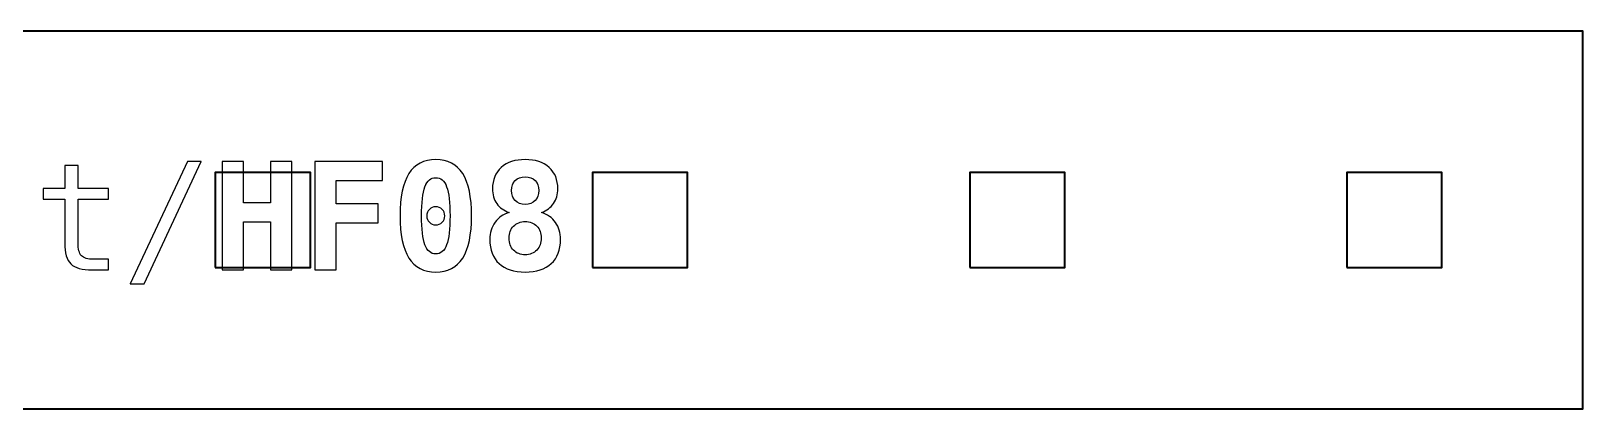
# Model space of a CAD drawing. Header units: centimetres. Extents: x -11.52 to -9.48, y -14.98 to -14.72.
# Drawn here: x -10.529 to -9.484, y -14.977 to -14.723 of the extents above; entities that cross this region are included whole.
import ezdxf

# ---------------------------------------------------------------- set-up
doc = ezdxf.new("R2010")
doc.units = ezdxf.units.CM
doc.header["$MEASUREMENT"] = 0
doc.layers.add('Layer 1', color=7, linetype='Continuous')

msp = doc.modelspace()

# ---------------------------------------------------------------- linework, layer by layer
at = {"layer": 'Layer 1', "color": 7, "lineweight": 35}
for points in [[(-10.40497, -14.882), (-10.34097, -14.882), (-10.34097, -14.818), (-10.40497, -14.818), (-10.40497, -14.882)], [(-10.15097, -14.882), (-10.08697, -14.882), (-10.08697, -14.818), (-10.15097, -14.818), (-10.15097, -14.882)], [(-9.89697, -14.882), (-9.83297, -14.882), (-9.83297, -14.818), (-9.89697, -14.818), (-9.89697, -14.882)], [(-9.64297, -14.882), (-9.57897, -14.882), (-9.57897, -14.818), (-9.64297, -14.818), (-9.64297, -14.882)]]:
    msp.add_lwpolyline(points, close=True, dxfattribs=at)
msp.add_open_spline([(-11.516, -14.72303), (-11.516, -14.72303), (-9.484, -14.72303), (-9.484, -14.72303), (-9.484, -14.72303), (-9.484, -14.72303), (-9.484, -14.97703), (-9.484, -14.97703), (-9.484, -14.97703), (-9.484, -14.97703), (-11.516, -14.97703), (-11.516, -14.97703), (-11.516, -14.97703), (-11.516, -14.97703), (-11.516, -14.72303), (-11.516, -14.72303)], degree=3, knots=[0, 0, 0, 0, 0.25, 0.25, 0.25, 0.25, 0.5, 0.5, 0.5, 0.5, 0.75, 0.75, 0.75, 0.75, 1, 1, 1, 1], dxfattribs=at)
at = {"layer": 'Layer 1', "color": 250}
for points, knots in [([(-10.49741, -14.8134), (-10.49741, -14.8134), (-10.49741, -14.82894), (-10.49741, -14.82894), (-10.49741, -14.82894), (-10.49741, -14.82894), (-10.47699, -14.82894), (-10.47699, -14.82894), (-10.47699, -14.82894), (-10.47699, -14.82894), (-10.47699, -14.83592), (-10.47699, -14.83592), (-10.47699, -14.83592), (-10.47699, -14.83592), (-10.49741, -14.83592), (-10.49741, -14.83592), (-10.49741, -14.83592), (-10.49741, -14.83592), (-10.49741, -14.8656), (-10.49741, -14.8656), (-10.49741, -14.8656), (-10.49741, -14.86964), (-10.49664, -14.87245), (-10.49511, -14.87404), (-10.49511, -14.87404), (-10.49357, -14.87564), (-10.49091, -14.87644), (-10.48711, -14.87644), (-10.48711, -14.87644), (-10.48711, -14.87644), (-10.47699, -14.87644), (-10.47699, -14.87644), (-10.47699, -14.87644), (-10.47699, -14.87644), (-10.47699, -14.88362), (-10.47699, -14.88362), (-10.47699, -14.88362), (-10.47699, -14.88362), (-10.48797, -14.88362), (-10.48797, -14.88362), (-10.48797, -14.88362), (-10.49472, -14.88362), (-10.49947, -14.88227), (-10.50224, -14.87957), (-10.50224, -14.87957), (-10.50501, -14.87687), (-10.50639, -14.8722), (-10.50639, -14.8656), (-10.50639, -14.8656), (-10.50639, -14.8656), (-10.50639, -14.83592), (-10.50639, -14.83592), (-10.50639, -14.83592), (-10.50639, -14.83592), (-10.52099, -14.83592), (-10.52099, -14.83592), (-10.52099, -14.83592), (-10.52099, -14.83592), (-10.52099, -14.82894), (-10.52099, -14.82894), (-10.52099, -14.82894), (-10.52099, -14.82894), (-10.50639, -14.82894), (-10.50639, -14.82894), (-10.50639, -14.82894), (-10.50639, -14.82894), (-10.50639, -14.8134), (-10.50639, -14.8134), (-10.50639, -14.8134), (-10.50639, -14.8134), (-10.49741, -14.8134), (-10.49741, -14.8134)], [0, 0, 0, 0, 0.0555556, 0.0555556, 0.0555556, 0.0555556, 0.1111111, 0.1111111, 0.1111111, 0.1111111, 0.1666667, 0.1666667, 0.1666667, 0.1666667, 0.2222222, 0.2222222, 0.2222222, 0.2222222, 0.2777778, 0.2777778, 0.2777778, 0.2777778, 0.3333333, 0.3333333, 0.3333333, 0.3333333, 0.3888889, 0.3888889, 0.3888889, 0.3888889, 0.4444444, 0.4444444, 0.4444444, 0.4444444, 0.5, 0.5, 0.5, 0.5, 0.5555556, 0.5555556, 0.5555556, 0.5555556, 0.6111111, 0.6111111, 0.6111111, 0.6111111, 0.6666667, 0.6666667, 0.6666667, 0.6666667, 0.7222222, 0.7222222, 0.7222222, 0.7222222, 0.7777778, 0.7777778, 0.7777778, 0.7777778, 0.8333333, 0.8333333, 0.8333333, 0.8333333, 0.8888889, 0.8888889, 0.8888889, 0.8888889, 0.9444444, 0.9444444, 0.9444444, 0.9444444, 1, 1, 1, 1]), ([(-10.49741, -14.8134), (-10.49741, -14.8134), (-10.49741, -14.82894), (-10.49741, -14.82894), (-10.49741, -14.82894), (-10.49741, -14.82894), (-10.47699, -14.82894), (-10.47699, -14.82894), (-10.47699, -14.82894), (-10.47699, -14.82894), (-10.47699, -14.83592), (-10.47699, -14.83592), (-10.47699, -14.83592), (-10.47699, -14.83592), (-10.49741, -14.83592), (-10.49741, -14.83592), (-10.49741, -14.83592), (-10.49741, -14.83592), (-10.49741, -14.8656), (-10.49741, -14.8656), (-10.49741, -14.8656), (-10.49741, -14.86964), (-10.49664, -14.87245), (-10.49511, -14.87404), (-10.49511, -14.87404), (-10.49357, -14.87564), (-10.49091, -14.87644), (-10.48711, -14.87644), (-10.48711, -14.87644), (-10.48711, -14.87644), (-10.47699, -14.87644), (-10.47699, -14.87644), (-10.47699, -14.87644), (-10.47699, -14.87644), (-10.47699, -14.88362), (-10.47699, -14.88362), (-10.47699, -14.88362), (-10.47699, -14.88362), (-10.48797, -14.88362), (-10.48797, -14.88362), (-10.48797, -14.88362), (-10.49472, -14.88362), (-10.49947, -14.88227), (-10.50224, -14.87957), (-10.50224, -14.87957), (-10.50501, -14.87687), (-10.50639, -14.8722), (-10.50639, -14.8656), (-10.50639, -14.8656), (-10.50639, -14.8656), (-10.50639, -14.83592), (-10.50639, -14.83592), (-10.50639, -14.83592), (-10.50639, -14.83592), (-10.52099, -14.83592), (-10.52099, -14.83592), (-10.52099, -14.83592), (-10.52099, -14.83592), (-10.52099, -14.82894), (-10.52099, -14.82894), (-10.52099, -14.82894), (-10.52099, -14.82894), (-10.50639, -14.82894), (-10.50639, -14.82894), (-10.50639, -14.82894), (-10.50639, -14.82894), (-10.50639, -14.8134), (-10.50639, -14.8134), (-10.50639, -14.8134), (-10.50639, -14.8134), (-10.49741, -14.8134), (-10.49741, -14.8134)], [0, 0, 0, 0, 0.0555556, 0.0555556, 0.0555556, 0.0555556, 0.1111111, 0.1111111, 0.1111111, 0.1111111, 0.1666667, 0.1666667, 0.1666667, 0.1666667, 0.2222222, 0.2222222, 0.2222222, 0.2222222, 0.2777778, 0.2777778, 0.2777778, 0.2777778, 0.3333333, 0.3333333, 0.3333333, 0.3333333, 0.3888889, 0.3888889, 0.3888889, 0.3888889, 0.4444444, 0.4444444, 0.4444444, 0.4444444, 0.5, 0.5, 0.5, 0.5, 0.5555556, 0.5555556, 0.5555556, 0.5555556, 0.6111111, 0.6111111, 0.6111111, 0.6111111, 0.6666667, 0.6666667, 0.6666667, 0.6666667, 0.7222222, 0.7222222, 0.7222222, 0.7222222, 0.7777778, 0.7777778, 0.7777778, 0.7777778, 0.8333333, 0.8333333, 0.8333333, 0.8333333, 0.8888889, 0.8888889, 0.8888889, 0.8888889, 0.9444444, 0.9444444, 0.9444444, 0.9444444, 1, 1, 1, 1]), ([(-10.42377, -14.81072), (-10.42377, -14.81072), (-10.41449, -14.81072), (-10.41449, -14.81072), (-10.41449, -14.81072), (-10.41449, -14.81072), (-10.45287, -14.8929), (-10.45287, -14.8929), (-10.45287, -14.8929), (-10.45287, -14.8929), (-10.46221, -14.8929), (-10.46221, -14.8929), (-10.46221, -14.8929), (-10.46221, -14.8929), (-10.42377, -14.81072), (-10.42377, -14.81072)], [0, 0, 0, 0, 0.25, 0.25, 0.25, 0.25, 0.5, 0.5, 0.5, 0.5, 0.75, 0.75, 0.75, 0.75, 1, 1, 1, 1]), ([(-10.42377, -14.81072), (-10.42377, -14.81072), (-10.41449, -14.81072), (-10.41449, -14.81072), (-10.41449, -14.81072), (-10.41449, -14.81072), (-10.45287, -14.8929), (-10.45287, -14.8929), (-10.45287, -14.8929), (-10.45287, -14.8929), (-10.46221, -14.8929), (-10.46221, -14.8929), (-10.46221, -14.8929), (-10.46221, -14.8929), (-10.42377, -14.81072), (-10.42377, -14.81072)], [0, 0, 0, 0, 0.25, 0.25, 0.25, 0.25, 0.5, 0.5, 0.5, 0.5, 0.75, 0.75, 0.75, 0.75, 1, 1, 1, 1]), ([(-10.40031, -14.81072), (-10.40031, -14.81072), (-10.38591, -14.81072), (-10.38591, -14.81072), (-10.38591, -14.81072), (-10.38591, -14.81072), (-10.38591, -14.8385), (-10.38591, -14.8385), (-10.38591, -14.8385), (-10.38591, -14.8385), (-10.36787, -14.8385), (-10.36787, -14.8385), (-10.36787, -14.8385), (-10.36787, -14.8385), (-10.36787, -14.81072), (-10.36787, -14.81072), (-10.36787, -14.81072), (-10.36787, -14.81072), (-10.35347, -14.81072), (-10.35347, -14.81072), (-10.35347, -14.81072), (-10.35347, -14.81072), (-10.35347, -14.88362), (-10.35347, -14.88362), (-10.35347, -14.88362), (-10.35347, -14.88362), (-10.36787, -14.88362), (-10.36787, -14.88362), (-10.36787, -14.88362), (-10.36787, -14.88362), (-10.36787, -14.8512), (-10.36787, -14.8512), (-10.36787, -14.8512), (-10.36787, -14.8512), (-10.38591, -14.8512), (-10.38591, -14.8512), (-10.38591, -14.8512), (-10.38591, -14.8512), (-10.38591, -14.88362), (-10.38591, -14.88362), (-10.38591, -14.88362), (-10.38591, -14.88362), (-10.40031, -14.88362), (-10.40031, -14.88362), (-10.40031, -14.88362), (-10.40031, -14.88362), (-10.40031, -14.81072), (-10.40031, -14.81072)], [0, 0, 0, 0, 0.0833333, 0.0833333, 0.0833333, 0.0833333, 0.1666667, 0.1666667, 0.1666667, 0.1666667, 0.25, 0.25, 0.25, 0.25, 0.3333333, 0.3333333, 0.3333333, 0.3333333, 0.4166667, 0.4166667, 0.4166667, 0.4166667, 0.5, 0.5, 0.5, 0.5, 0.5833333, 0.5833333, 0.5833333, 0.5833333, 0.6666667, 0.6666667, 0.6666667, 0.6666667, 0.75, 0.75, 0.75, 0.75, 0.8333333, 0.8333333, 0.8333333, 0.8333333, 0.9166667, 0.9166667, 0.9166667, 0.9166667, 1, 1, 1, 1]), ([(-10.40031, -14.81072), (-10.40031, -14.81072), (-10.38591, -14.81072), (-10.38591, -14.81072), (-10.38591, -14.81072), (-10.38591, -14.81072), (-10.38591, -14.8385), (-10.38591, -14.8385), (-10.38591, -14.8385), (-10.38591, -14.8385), (-10.36787, -14.8385), (-10.36787, -14.8385), (-10.36787, -14.8385), (-10.36787, -14.8385), (-10.36787, -14.81072), (-10.36787, -14.81072), (-10.36787, -14.81072), (-10.36787, -14.81072), (-10.35347, -14.81072), (-10.35347, -14.81072), (-10.35347, -14.81072), (-10.35347, -14.81072), (-10.35347, -14.88362), (-10.35347, -14.88362), (-10.35347, -14.88362), (-10.35347, -14.88362), (-10.36787, -14.88362), (-10.36787, -14.88362), (-10.36787, -14.88362), (-10.36787, -14.88362), (-10.36787, -14.8512), (-10.36787, -14.8512), (-10.36787, -14.8512), (-10.36787, -14.8512), (-10.38591, -14.8512), (-10.38591, -14.8512), (-10.38591, -14.8512), (-10.38591, -14.8512), (-10.38591, -14.88362), (-10.38591, -14.88362), (-10.38591, -14.88362), (-10.38591, -14.88362), (-10.40031, -14.88362), (-10.40031, -14.88362), (-10.40031, -14.88362), (-10.40031, -14.88362), (-10.40031, -14.81072), (-10.40031, -14.81072)], [0, 0, 0, 0, 0.0833333, 0.0833333, 0.0833333, 0.0833333, 0.1666667, 0.1666667, 0.1666667, 0.1666667, 0.25, 0.25, 0.25, 0.25, 0.3333333, 0.3333333, 0.3333333, 0.3333333, 0.4166667, 0.4166667, 0.4166667, 0.4166667, 0.5, 0.5, 0.5, 0.5, 0.5833333, 0.5833333, 0.5833333, 0.5833333, 0.6666667, 0.6666667, 0.6666667, 0.6666667, 0.75, 0.75, 0.75, 0.75, 0.8333333, 0.8333333, 0.8333333, 0.8333333, 0.9166667, 0.9166667, 0.9166667, 0.9166667, 1, 1, 1, 1]), ([(-10.29249, -14.82342), (-10.29249, -14.82342), (-10.32351, -14.82342), (-10.32351, -14.82342), (-10.32351, -14.82342), (-10.32351, -14.82342), (-10.32351, -14.83914), (-10.32351, -14.83914), (-10.32351, -14.83914), (-10.32351, -14.83914), (-10.29527, -14.83914), (-10.29527, -14.83914), (-10.29527, -14.83914), (-10.29527, -14.83914), (-10.29527, -14.85184), (-10.29527, -14.85184), (-10.29527, -14.85184), (-10.29527, -14.85184), (-10.32351, -14.85184), (-10.32351, -14.85184), (-10.32351, -14.85184), (-10.32351, -14.85184), (-10.32351, -14.88362), (-10.32351, -14.88362), (-10.32351, -14.88362), (-10.32351, -14.88362), (-10.33791, -14.88362), (-10.33791, -14.88362), (-10.33791, -14.88362), (-10.33791, -14.88362), (-10.33791, -14.81072), (-10.33791, -14.81072), (-10.33791, -14.81072), (-10.33791, -14.81072), (-10.29249, -14.81072), (-10.29249, -14.81072), (-10.29249, -14.81072), (-10.29249, -14.81072), (-10.29249, -14.82342), (-10.29249, -14.82342)], [0, 0, 0, 0, 0.1, 0.1, 0.1, 0.1, 0.2, 0.2, 0.2, 0.2, 0.3, 0.3, 0.3, 0.3, 0.4, 0.4, 0.4, 0.4, 0.5, 0.5, 0.5, 0.5, 0.6, 0.6, 0.6, 0.6, 0.7, 0.7, 0.7, 0.7, 0.8, 0.8, 0.8, 0.8, 0.9, 0.9, 0.9, 0.9, 1, 1, 1, 1]), ([(-10.29249, -14.82342), (-10.29249, -14.82342), (-10.32351, -14.82342), (-10.32351, -14.82342), (-10.32351, -14.82342), (-10.32351, -14.82342), (-10.32351, -14.83914), (-10.32351, -14.83914), (-10.32351, -14.83914), (-10.32351, -14.83914), (-10.29527, -14.83914), (-10.29527, -14.83914), (-10.29527, -14.83914), (-10.29527, -14.83914), (-10.29527, -14.85184), (-10.29527, -14.85184), (-10.29527, -14.85184), (-10.29527, -14.85184), (-10.32351, -14.85184), (-10.32351, -14.85184), (-10.32351, -14.85184), (-10.32351, -14.85184), (-10.32351, -14.88362), (-10.32351, -14.88362), (-10.32351, -14.88362), (-10.32351, -14.88362), (-10.33791, -14.88362), (-10.33791, -14.88362), (-10.33791, -14.88362), (-10.33791, -14.88362), (-10.33791, -14.81072), (-10.33791, -14.81072), (-10.33791, -14.81072), (-10.33791, -14.81072), (-10.29249, -14.81072), (-10.29249, -14.81072), (-10.29249, -14.81072), (-10.29249, -14.81072), (-10.29249, -14.82342), (-10.29249, -14.82342)], [0, 0, 0, 0, 0.1, 0.1, 0.1, 0.1, 0.2, 0.2, 0.2, 0.2, 0.3, 0.3, 0.3, 0.3, 0.4, 0.4, 0.4, 0.4, 0.5, 0.5, 0.5, 0.5, 0.6, 0.6, 0.6, 0.6, 0.7, 0.7, 0.7, 0.7, 0.8, 0.8, 0.8, 0.8, 0.9, 0.9, 0.9, 0.9, 1, 1, 1, 1]), ([(-10.28059, -14.84724), (-10.28059, -14.83462), (-10.27859, -14.82515), (-10.27459, -14.81885), (-10.27459, -14.81885), (-10.27057, -14.81255), (-10.26456, -14.8094), (-10.25651, -14.8094), (-10.25651, -14.8094), (-10.24844, -14.8094), (-10.24241, -14.81254), (-10.23839, -14.81882), (-10.23839, -14.81882), (-10.23439, -14.8251), (-10.23239, -14.83459), (-10.23239, -14.84724), (-10.23239, -14.84724), (-10.23239, -14.85987), (-10.23439, -14.86934), (-10.23839, -14.87562), (-10.23839, -14.87562), (-10.24241, -14.8819), (-10.24844, -14.88504), (-10.25651, -14.88504), (-10.25651, -14.88504), (-10.26456, -14.88504), (-10.27057, -14.88189), (-10.27459, -14.87559), (-10.27459, -14.87559), (-10.27859, -14.86929), (-10.28059, -14.85984), (-10.28059, -14.84724)], [0, 0, 0, 0, 0.125, 0.125, 0.125, 0.125, 0.25, 0.25, 0.25, 0.25, 0.375, 0.375, 0.375, 0.375, 0.5, 0.5, 0.5, 0.5, 0.625, 0.625, 0.625, 0.625, 0.75, 0.75, 0.75, 0.75, 0.875, 0.875, 0.875, 0.875, 1, 1, 1, 1]), ([(-10.28059, -14.84724), (-10.28059, -14.83462), (-10.27859, -14.82515), (-10.27459, -14.81885), (-10.27459, -14.81885), (-10.27057, -14.81255), (-10.26456, -14.8094), (-10.25651, -14.8094), (-10.25651, -14.8094), (-10.24844, -14.8094), (-10.24241, -14.81254), (-10.23839, -14.81882), (-10.23839, -14.81882), (-10.23439, -14.8251), (-10.23239, -14.83459), (-10.23239, -14.84724), (-10.23239, -14.84724), (-10.23239, -14.85987), (-10.23439, -14.86934), (-10.23839, -14.87562), (-10.23839, -14.87562), (-10.24241, -14.8819), (-10.24844, -14.88504), (-10.25651, -14.88504), (-10.25651, -14.88504), (-10.26456, -14.88504), (-10.27057, -14.88189), (-10.27459, -14.87559), (-10.27459, -14.87559), (-10.27859, -14.86929), (-10.28059, -14.85984), (-10.28059, -14.84724)], [0, 0, 0, 0, 0.125, 0.125, 0.125, 0.125, 0.25, 0.25, 0.25, 0.25, 0.375, 0.375, 0.375, 0.375, 0.5, 0.5, 0.5, 0.5, 0.625, 0.625, 0.625, 0.625, 0.75, 0.75, 0.75, 0.75, 0.875, 0.875, 0.875, 0.875, 1, 1, 1, 1]), ([(-10.20701, -14.84499), (-10.21069, -14.84372), (-10.21349, -14.84172), (-10.21541, -14.839), (-10.21541, -14.839), (-10.21732, -14.83629), (-10.21829, -14.83297), (-10.21829, -14.82902), (-10.21829, -14.82902), (-10.21829, -14.82297), (-10.21632, -14.81819), (-10.21237, -14.81467), (-10.21237, -14.81467), (-10.20844, -14.81115), (-10.20309, -14.8094), (-10.19631, -14.8094), (-10.19631, -14.8094), (-10.18951, -14.8094), (-10.18414, -14.81115), (-10.18021, -14.81467), (-10.18021, -14.81467), (-10.17626, -14.81819), (-10.17429, -14.82297), (-10.17429, -14.82902), (-10.17429, -14.82902), (-10.17429, -14.83294), (-10.17524, -14.83624), (-10.17712, -14.83895), (-10.17712, -14.83895), (-10.17901, -14.84167), (-10.18176, -14.84369), (-10.18537, -14.84499), (-10.18537, -14.84499), (-10.18134, -14.84622), (-10.17819, -14.84844), (-10.17591, -14.85164), (-10.17591, -14.85164), (-10.17362, -14.85482), (-10.17249, -14.85865), (-10.17249, -14.8631), (-10.17249, -14.8631), (-10.17249, -14.8701), (-10.17456, -14.87552), (-10.17869, -14.87932), (-10.17869, -14.87932), (-10.18282, -14.88314), (-10.18871, -14.88504), (-10.19631, -14.88504), (-10.19631, -14.88504), (-10.20389, -14.88504), (-10.20976, -14.88314), (-10.21389, -14.87932), (-10.21389, -14.87932), (-10.21802, -14.87552), (-10.22009, -14.8701), (-10.22009, -14.8631), (-10.22009, -14.8631), (-10.22009, -14.85862), (-10.21894, -14.85477), (-10.21662, -14.85159), (-10.21662, -14.85159), (-10.21431, -14.84839), (-10.21111, -14.84619), (-10.20701, -14.84499)], [0, 0, 0, 0, 0.0625, 0.0625, 0.0625, 0.0625, 0.125, 0.125, 0.125, 0.125, 0.1875, 0.1875, 0.1875, 0.1875, 0.25, 0.25, 0.25, 0.25, 0.3125, 0.3125, 0.3125, 0.3125, 0.375, 0.375, 0.375, 0.375, 0.4375, 0.4375, 0.4375, 0.4375, 0.5, 0.5, 0.5, 0.5, 0.5625, 0.5625, 0.5625, 0.5625, 0.625, 0.625, 0.625, 0.625, 0.6875, 0.6875, 0.6875, 0.6875, 0.75, 0.75, 0.75, 0.75, 0.8125, 0.8125, 0.8125, 0.8125, 0.875, 0.875, 0.875, 0.875, 0.9375, 0.9375, 0.9375, 0.9375, 1, 1, 1, 1]), ([(-10.20701, -14.84499), (-10.21069, -14.84372), (-10.21349, -14.84172), (-10.21541, -14.839), (-10.21541, -14.839), (-10.21732, -14.83629), (-10.21829, -14.83297), (-10.21829, -14.82902), (-10.21829, -14.82902), (-10.21829, -14.82297), (-10.21632, -14.81819), (-10.21237, -14.81467), (-10.21237, -14.81467), (-10.20844, -14.81115), (-10.20309, -14.8094), (-10.19631, -14.8094), (-10.19631, -14.8094), (-10.18951, -14.8094), (-10.18414, -14.81115), (-10.18021, -14.81467), (-10.18021, -14.81467), (-10.17626, -14.81819), (-10.17429, -14.82297), (-10.17429, -14.82902), (-10.17429, -14.82902), (-10.17429, -14.83294), (-10.17524, -14.83624), (-10.17712, -14.83895), (-10.17712, -14.83895), (-10.17901, -14.84167), (-10.18176, -14.84369), (-10.18537, -14.84499), (-10.18537, -14.84499), (-10.18134, -14.84622), (-10.17819, -14.84844), (-10.17591, -14.85164), (-10.17591, -14.85164), (-10.17362, -14.85482), (-10.17249, -14.85865), (-10.17249, -14.8631), (-10.17249, -14.8631), (-10.17249, -14.8701), (-10.17456, -14.87552), (-10.17869, -14.87932), (-10.17869, -14.87932), (-10.18282, -14.88314), (-10.18871, -14.88504), (-10.19631, -14.88504), (-10.19631, -14.88504), (-10.20389, -14.88504), (-10.20976, -14.88314), (-10.21389, -14.87932), (-10.21389, -14.87932), (-10.21802, -14.87552), (-10.22009, -14.8701), (-10.22009, -14.8631), (-10.22009, -14.8631), (-10.22009, -14.85862), (-10.21894, -14.85477), (-10.21662, -14.85159), (-10.21662, -14.85159), (-10.21431, -14.84839), (-10.21111, -14.84619), (-10.20701, -14.84499)], [0, 0, 0, 0, 0.0625, 0.0625, 0.0625, 0.0625, 0.125, 0.125, 0.125, 0.125, 0.1875, 0.1875, 0.1875, 0.1875, 0.25, 0.25, 0.25, 0.25, 0.3125, 0.3125, 0.3125, 0.3125, 0.375, 0.375, 0.375, 0.375, 0.4375, 0.4375, 0.4375, 0.4375, 0.5, 0.5, 0.5, 0.5, 0.5625, 0.5625, 0.5625, 0.5625, 0.625, 0.625, 0.625, 0.625, 0.6875, 0.6875, 0.6875, 0.6875, 0.75, 0.75, 0.75, 0.75, 0.8125, 0.8125, 0.8125, 0.8125, 0.875, 0.875, 0.875, 0.875, 0.9375, 0.9375, 0.9375, 0.9375, 1, 1, 1, 1]), ([(-10.25651, -14.8216), (-10.25984, -14.8216), (-10.26226, -14.82364), (-10.26379, -14.8277), (-10.26379, -14.8277), (-10.26532, -14.83179), (-10.26609, -14.83829), (-10.26609, -14.84724), (-10.26609, -14.84724), (-10.26609, -14.85617), (-10.26532, -14.86265), (-10.26379, -14.86674), (-10.26379, -14.86674), (-10.26226, -14.8708), (-10.25984, -14.87284), (-10.25651, -14.87284), (-10.25651, -14.87284), (-10.25316, -14.87284), (-10.25072, -14.8708), (-10.24919, -14.86674), (-10.24919, -14.86674), (-10.24766, -14.86265), (-10.24689, -14.85617), (-10.24689, -14.84724), (-10.24689, -14.84724), (-10.24689, -14.83829), (-10.24766, -14.83179), (-10.24919, -14.8277), (-10.24919, -14.8277), (-10.25072, -14.82364), (-10.25316, -14.8216), (-10.25651, -14.8216)], [0, 0, 0, 0, 0.125, 0.125, 0.125, 0.125, 0.25, 0.25, 0.25, 0.25, 0.375, 0.375, 0.375, 0.375, 0.5, 0.5, 0.5, 0.5, 0.625, 0.625, 0.625, 0.625, 0.75, 0.75, 0.75, 0.75, 0.875, 0.875, 0.875, 0.875, 1, 1, 1, 1]), ([(-10.25651, -14.8216), (-10.25984, -14.8216), (-10.26226, -14.82364), (-10.26379, -14.8277), (-10.26379, -14.8277), (-10.26532, -14.83179), (-10.26609, -14.83829), (-10.26609, -14.84724), (-10.26609, -14.84724), (-10.26609, -14.85617), (-10.26532, -14.86265), (-10.26379, -14.86674), (-10.26379, -14.86674), (-10.26226, -14.8708), (-10.25984, -14.87284), (-10.25651, -14.87284), (-10.25651, -14.87284), (-10.25316, -14.87284), (-10.25072, -14.8708), (-10.24919, -14.86674), (-10.24919, -14.86674), (-10.24766, -14.86265), (-10.24689, -14.85617), (-10.24689, -14.84724), (-10.24689, -14.84724), (-10.24689, -14.83829), (-10.24766, -14.83179), (-10.24919, -14.8277), (-10.24919, -14.8277), (-10.25072, -14.82364), (-10.25316, -14.8216), (-10.25651, -14.8216)], [0, 0, 0, 0, 0.125, 0.125, 0.125, 0.125, 0.25, 0.25, 0.25, 0.25, 0.375, 0.375, 0.375, 0.375, 0.5, 0.5, 0.5, 0.5, 0.625, 0.625, 0.625, 0.625, 0.75, 0.75, 0.75, 0.75, 0.875, 0.875, 0.875, 0.875, 1, 1, 1, 1]), ([(-10.20549, -14.8302), (-10.20549, -14.83305), (-10.20467, -14.83534), (-10.20302, -14.837), (-10.20302, -14.837), (-10.20139, -14.83869), (-10.19914, -14.83952), (-10.19631, -14.83952), (-10.19631, -14.83952), (-10.19346, -14.83952), (-10.19119, -14.83869), (-10.18956, -14.837), (-10.18956, -14.837), (-10.18791, -14.83534), (-10.18709, -14.83305), (-10.18709, -14.8302), (-10.18709, -14.8302), (-10.18709, -14.82737), (-10.18791, -14.82514), (-10.18956, -14.82349), (-10.18956, -14.82349), (-10.19119, -14.82184), (-10.19346, -14.82102), (-10.19631, -14.82102), (-10.19631, -14.82102), (-10.19911, -14.82102), (-10.20134, -14.82185), (-10.20301, -14.8235), (-10.20301, -14.8235), (-10.20466, -14.82517), (-10.20549, -14.8274), (-10.20549, -14.8302)], [0, 0, 0, 0, 0.125, 0.125, 0.125, 0.125, 0.25, 0.25, 0.25, 0.25, 0.375, 0.375, 0.375, 0.375, 0.5, 0.5, 0.5, 0.5, 0.625, 0.625, 0.625, 0.625, 0.75, 0.75, 0.75, 0.75, 0.875, 0.875, 0.875, 0.875, 1, 1, 1, 1]), ([(-10.20549, -14.8302), (-10.20549, -14.83305), (-10.20467, -14.83534), (-10.20302, -14.837), (-10.20302, -14.837), (-10.20139, -14.83869), (-10.19914, -14.83952), (-10.19631, -14.83952), (-10.19631, -14.83952), (-10.19346, -14.83952), (-10.19119, -14.83869), (-10.18956, -14.837), (-10.18956, -14.837), (-10.18791, -14.83534), (-10.18709, -14.83305), (-10.18709, -14.8302), (-10.18709, -14.8302), (-10.18709, -14.82737), (-10.18791, -14.82514), (-10.18956, -14.82349), (-10.18956, -14.82349), (-10.19119, -14.82184), (-10.19346, -14.82102), (-10.19631, -14.82102), (-10.19631, -14.82102), (-10.19911, -14.82102), (-10.20134, -14.82185), (-10.20301, -14.8235), (-10.20301, -14.8235), (-10.20466, -14.82517), (-10.20549, -14.8274), (-10.20549, -14.8302)], [0, 0, 0, 0, 0.125, 0.125, 0.125, 0.125, 0.25, 0.25, 0.25, 0.25, 0.375, 0.375, 0.375, 0.375, 0.5, 0.5, 0.5, 0.5, 0.625, 0.625, 0.625, 0.625, 0.75, 0.75, 0.75, 0.75, 0.875, 0.875, 0.875, 0.875, 1, 1, 1, 1]), ([(-10.26257, -14.84724), (-10.26257, -14.84552), (-10.26199, -14.84407), (-10.26081, -14.8429), (-10.26081, -14.8429), (-10.25964, -14.84172), (-10.25821, -14.84114), (-10.25651, -14.84114), (-10.25651, -14.84114), (-10.25479, -14.84114), (-10.25334, -14.84172), (-10.25217, -14.8429), (-10.25217, -14.8429), (-10.25099, -14.84407), (-10.25041, -14.84552), (-10.25041, -14.84724), (-10.25041, -14.84724), (-10.25041, -14.84894), (-10.25099, -14.85037), (-10.25217, -14.85154), (-10.25217, -14.85154), (-10.25334, -14.85272), (-10.25479, -14.8533), (-10.25651, -14.8533), (-10.25651, -14.8533), (-10.25821, -14.8533), (-10.25964, -14.85272), (-10.26081, -14.85157), (-10.26081, -14.85157), (-10.26199, -14.85042), (-10.26257, -14.84897), (-10.26257, -14.84724)], [0, 0, 0, 0, 0.125, 0.125, 0.125, 0.125, 0.25, 0.25, 0.25, 0.25, 0.375, 0.375, 0.375, 0.375, 0.5, 0.5, 0.5, 0.5, 0.625, 0.625, 0.625, 0.625, 0.75, 0.75, 0.75, 0.75, 0.875, 0.875, 0.875, 0.875, 1, 1, 1, 1]), ([(-10.26257, -14.84724), (-10.26257, -14.84552), (-10.26199, -14.84407), (-10.26081, -14.8429), (-10.26081, -14.8429), (-10.25964, -14.84172), (-10.25821, -14.84114), (-10.25651, -14.84114), (-10.25651, -14.84114), (-10.25479, -14.84114), (-10.25334, -14.84172), (-10.25217, -14.8429), (-10.25217, -14.8429), (-10.25099, -14.84407), (-10.25041, -14.84552), (-10.25041, -14.84724), (-10.25041, -14.84724), (-10.25041, -14.84894), (-10.25099, -14.85037), (-10.25217, -14.85154), (-10.25217, -14.85154), (-10.25334, -14.85272), (-10.25479, -14.8533), (-10.25651, -14.8533), (-10.25651, -14.8533), (-10.25821, -14.8533), (-10.25964, -14.85272), (-10.26081, -14.85157), (-10.26081, -14.85157), (-10.26199, -14.85042), (-10.26257, -14.84897), (-10.26257, -14.84724)], [0, 0, 0, 0, 0.125, 0.125, 0.125, 0.125, 0.25, 0.25, 0.25, 0.25, 0.375, 0.375, 0.375, 0.375, 0.5, 0.5, 0.5, 0.5, 0.625, 0.625, 0.625, 0.625, 0.75, 0.75, 0.75, 0.75, 0.875, 0.875, 0.875, 0.875, 1, 1, 1, 1]), ([(-10.19631, -14.85109), (-10.19954, -14.85109), (-10.20214, -14.8521), (-10.20412, -14.85414), (-10.20412, -14.85414), (-10.20611, -14.85617), (-10.20711, -14.85887), (-10.20711, -14.86224), (-10.20711, -14.86224), (-10.20711, -14.86559), (-10.20611, -14.86829), (-10.20412, -14.87034), (-10.20412, -14.87034), (-10.20214, -14.87239), (-10.19954, -14.87342), (-10.19631, -14.87342), (-10.19631, -14.87342), (-10.19309, -14.87342), (-10.19047, -14.87237), (-10.18847, -14.87029), (-10.18847, -14.87029), (-10.18647, -14.8682), (-10.18547, -14.86552), (-10.18547, -14.86224), (-10.18547, -14.86224), (-10.18547, -14.85887), (-10.18647, -14.85617), (-10.18846, -14.85414), (-10.18846, -14.85414), (-10.19044, -14.8521), (-10.19306, -14.85109), (-10.19631, -14.85109)], [0, 0, 0, 0, 0.125, 0.125, 0.125, 0.125, 0.25, 0.25, 0.25, 0.25, 0.375, 0.375, 0.375, 0.375, 0.5, 0.5, 0.5, 0.5, 0.625, 0.625, 0.625, 0.625, 0.75, 0.75, 0.75, 0.75, 0.875, 0.875, 0.875, 0.875, 1, 1, 1, 1]), ([(-10.19631, -14.85109), (-10.19954, -14.85109), (-10.20214, -14.8521), (-10.20412, -14.85414), (-10.20412, -14.85414), (-10.20611, -14.85617), (-10.20711, -14.85887), (-10.20711, -14.86224), (-10.20711, -14.86224), (-10.20711, -14.86559), (-10.20611, -14.86829), (-10.20412, -14.87034), (-10.20412, -14.87034), (-10.20214, -14.87239), (-10.19954, -14.87342), (-10.19631, -14.87342), (-10.19631, -14.87342), (-10.19309, -14.87342), (-10.19047, -14.87237), (-10.18847, -14.87029), (-10.18847, -14.87029), (-10.18647, -14.8682), (-10.18547, -14.86552), (-10.18547, -14.86224), (-10.18547, -14.86224), (-10.18547, -14.85887), (-10.18647, -14.85617), (-10.18846, -14.85414), (-10.18846, -14.85414), (-10.19044, -14.8521), (-10.19306, -14.85109), (-10.19631, -14.85109)], [0, 0, 0, 0, 0.125, 0.125, 0.125, 0.125, 0.25, 0.25, 0.25, 0.25, 0.375, 0.375, 0.375, 0.375, 0.5, 0.5, 0.5, 0.5, 0.625, 0.625, 0.625, 0.625, 0.75, 0.75, 0.75, 0.75, 0.875, 0.875, 0.875, 0.875, 1, 1, 1, 1])]:
    msp.add_open_spline(points, degree=3, knots=knots, dxfattribs=at)
at = {"layer": 'Layer 1', "color": 7, "lineweight": 20}
for points, knots in [([(-10.49741, -14.8134), (-10.49741, -14.8134), (-10.49741, -14.82894), (-10.49741, -14.82894), (-10.49741, -14.82894), (-10.49741, -14.82894), (-10.47699, -14.82894), (-10.47699, -14.82894), (-10.47699, -14.82894), (-10.47699, -14.82894), (-10.47699, -14.83592), (-10.47699, -14.83592), (-10.47699, -14.83592), (-10.47699, -14.83592), (-10.49741, -14.83592), (-10.49741, -14.83592), (-10.49741, -14.83592), (-10.49741, -14.83592), (-10.49741, -14.8656), (-10.49741, -14.8656), (-10.49741, -14.8656), (-10.49741, -14.86964), (-10.49664, -14.87245), (-10.49511, -14.87404), (-10.49511, -14.87404), (-10.49357, -14.87564), (-10.49091, -14.87644), (-10.48711, -14.87644), (-10.48711, -14.87644), (-10.48711, -14.87644), (-10.47699, -14.87644), (-10.47699, -14.87644), (-10.47699, -14.87644), (-10.47699, -14.87644), (-10.47699, -14.88362), (-10.47699, -14.88362), (-10.47699, -14.88362), (-10.47699, -14.88362), (-10.48797, -14.88362), (-10.48797, -14.88362), (-10.48797, -14.88362), (-10.49472, -14.88362), (-10.49947, -14.88227), (-10.50224, -14.87957), (-10.50224, -14.87957), (-10.50501, -14.87687), (-10.50639, -14.8722), (-10.50639, -14.8656), (-10.50639, -14.8656), (-10.50639, -14.8656), (-10.50639, -14.83592), (-10.50639, -14.83592), (-10.50639, -14.83592), (-10.50639, -14.83592), (-10.52099, -14.83592), (-10.52099, -14.83592), (-10.52099, -14.83592), (-10.52099, -14.83592), (-10.52099, -14.82894), (-10.52099, -14.82894), (-10.52099, -14.82894), (-10.52099, -14.82894), (-10.50639, -14.82894), (-10.50639, -14.82894), (-10.50639, -14.82894), (-10.50639, -14.82894), (-10.50639, -14.8134), (-10.50639, -14.8134), (-10.50639, -14.8134), (-10.50639, -14.8134), (-10.49741, -14.8134), (-10.49741, -14.8134)], [0, 0, 0, 0, 0.0555556, 0.0555556, 0.0555556, 0.0555556, 0.1111111, 0.1111111, 0.1111111, 0.1111111, 0.1666667, 0.1666667, 0.1666667, 0.1666667, 0.2222222, 0.2222222, 0.2222222, 0.2222222, 0.2777778, 0.2777778, 0.2777778, 0.2777778, 0.3333333, 0.3333333, 0.3333333, 0.3333333, 0.3888889, 0.3888889, 0.3888889, 0.3888889, 0.4444444, 0.4444444, 0.4444444, 0.4444444, 0.5, 0.5, 0.5, 0.5, 0.5555556, 0.5555556, 0.5555556, 0.5555556, 0.6111111, 0.6111111, 0.6111111, 0.6111111, 0.6666667, 0.6666667, 0.6666667, 0.6666667, 0.7222222, 0.7222222, 0.7222222, 0.7222222, 0.7777778, 0.7777778, 0.7777778, 0.7777778, 0.8333333, 0.8333333, 0.8333333, 0.8333333, 0.8888889, 0.8888889, 0.8888889, 0.8888889, 0.9444444, 0.9444444, 0.9444444, 0.9444444, 1, 1, 1, 1]), ([(-10.42377, -14.81072), (-10.42377, -14.81072), (-10.41449, -14.81072), (-10.41449, -14.81072), (-10.41449, -14.81072), (-10.41449, -14.81072), (-10.45287, -14.8929), (-10.45287, -14.8929), (-10.45287, -14.8929), (-10.45287, -14.8929), (-10.46221, -14.8929), (-10.46221, -14.8929), (-10.46221, -14.8929), (-10.46221, -14.8929), (-10.42377, -14.81072), (-10.42377, -14.81072)], [0, 0, 0, 0, 0.25, 0.25, 0.25, 0.25, 0.5, 0.5, 0.5, 0.5, 0.75, 0.75, 0.75, 0.75, 1, 1, 1, 1]), ([(-10.40031, -14.81072), (-10.40031, -14.81072), (-10.38591, -14.81072), (-10.38591, -14.81072), (-10.38591, -14.81072), (-10.38591, -14.81072), (-10.38591, -14.8385), (-10.38591, -14.8385), (-10.38591, -14.8385), (-10.38591, -14.8385), (-10.36787, -14.8385), (-10.36787, -14.8385), (-10.36787, -14.8385), (-10.36787, -14.8385), (-10.36787, -14.81072), (-10.36787, -14.81072), (-10.36787, -14.81072), (-10.36787, -14.81072), (-10.35347, -14.81072), (-10.35347, -14.81072), (-10.35347, -14.81072), (-10.35347, -14.81072), (-10.35347, -14.88362), (-10.35347, -14.88362), (-10.35347, -14.88362), (-10.35347, -14.88362), (-10.36787, -14.88362), (-10.36787, -14.88362), (-10.36787, -14.88362), (-10.36787, -14.88362), (-10.36787, -14.8512), (-10.36787, -14.8512), (-10.36787, -14.8512), (-10.36787, -14.8512), (-10.38591, -14.8512), (-10.38591, -14.8512), (-10.38591, -14.8512), (-10.38591, -14.8512), (-10.38591, -14.88362), (-10.38591, -14.88362), (-10.38591, -14.88362), (-10.38591, -14.88362), (-10.40031, -14.88362), (-10.40031, -14.88362), (-10.40031, -14.88362), (-10.40031, -14.88362), (-10.40031, -14.81072), (-10.40031, -14.81072)], [0, 0, 0, 0, 0.0833333, 0.0833333, 0.0833333, 0.0833333, 0.1666667, 0.1666667, 0.1666667, 0.1666667, 0.25, 0.25, 0.25, 0.25, 0.3333333, 0.3333333, 0.3333333, 0.3333333, 0.4166667, 0.4166667, 0.4166667, 0.4166667, 0.5, 0.5, 0.5, 0.5, 0.5833333, 0.5833333, 0.5833333, 0.5833333, 0.6666667, 0.6666667, 0.6666667, 0.6666667, 0.75, 0.75, 0.75, 0.75, 0.8333333, 0.8333333, 0.8333333, 0.8333333, 0.9166667, 0.9166667, 0.9166667, 0.9166667, 1, 1, 1, 1]), ([(-10.29249, -14.82342), (-10.29249, -14.82342), (-10.32351, -14.82342), (-10.32351, -14.82342), (-10.32351, -14.82342), (-10.32351, -14.82342), (-10.32351, -14.83914), (-10.32351, -14.83914), (-10.32351, -14.83914), (-10.32351, -14.83914), (-10.29527, -14.83914), (-10.29527, -14.83914), (-10.29527, -14.83914), (-10.29527, -14.83914), (-10.29527, -14.85184), (-10.29527, -14.85184), (-10.29527, -14.85184), (-10.29527, -14.85184), (-10.32351, -14.85184), (-10.32351, -14.85184), (-10.32351, -14.85184), (-10.32351, -14.85184), (-10.32351, -14.88362), (-10.32351, -14.88362), (-10.32351, -14.88362), (-10.32351, -14.88362), (-10.33791, -14.88362), (-10.33791, -14.88362), (-10.33791, -14.88362), (-10.33791, -14.88362), (-10.33791, -14.81072), (-10.33791, -14.81072), (-10.33791, -14.81072), (-10.33791, -14.81072), (-10.29249, -14.81072), (-10.29249, -14.81072), (-10.29249, -14.81072), (-10.29249, -14.81072), (-10.29249, -14.82342), (-10.29249, -14.82342)], [0, 0, 0, 0, 0.1, 0.1, 0.1, 0.1, 0.2, 0.2, 0.2, 0.2, 0.3, 0.3, 0.3, 0.3, 0.4, 0.4, 0.4, 0.4, 0.5, 0.5, 0.5, 0.5, 0.6, 0.6, 0.6, 0.6, 0.7, 0.7, 0.7, 0.7, 0.8, 0.8, 0.8, 0.8, 0.9, 0.9, 0.9, 0.9, 1, 1, 1, 1]), ([(-10.28059, -14.84724), (-10.28059, -14.83462), (-10.27859, -14.82515), (-10.27459, -14.81885), (-10.27459, -14.81885), (-10.27057, -14.81255), (-10.26456, -14.8094), (-10.25651, -14.8094), (-10.25651, -14.8094), (-10.24844, -14.8094), (-10.24241, -14.81254), (-10.23839, -14.81882), (-10.23839, -14.81882), (-10.23439, -14.8251), (-10.23239, -14.83459), (-10.23239, -14.84724), (-10.23239, -14.84724), (-10.23239, -14.85987), (-10.23439, -14.86934), (-10.23839, -14.87562), (-10.23839, -14.87562), (-10.24241, -14.8819), (-10.24844, -14.88504), (-10.25651, -14.88504), (-10.25651, -14.88504), (-10.26456, -14.88504), (-10.27057, -14.88189), (-10.27459, -14.87559), (-10.27459, -14.87559), (-10.27859, -14.86929), (-10.28059, -14.85984), (-10.28059, -14.84724)], [0, 0, 0, 0, 0.125, 0.125, 0.125, 0.125, 0.25, 0.25, 0.25, 0.25, 0.375, 0.375, 0.375, 0.375, 0.5, 0.5, 0.5, 0.5, 0.625, 0.625, 0.625, 0.625, 0.75, 0.75, 0.75, 0.75, 0.875, 0.875, 0.875, 0.875, 1, 1, 1, 1]), ([(-10.20701, -14.84499), (-10.21069, -14.84372), (-10.21349, -14.84172), (-10.21541, -14.839), (-10.21541, -14.839), (-10.21732, -14.83629), (-10.21829, -14.83297), (-10.21829, -14.82902), (-10.21829, -14.82902), (-10.21829, -14.82297), (-10.21632, -14.81819), (-10.21237, -14.81467), (-10.21237, -14.81467), (-10.20844, -14.81115), (-10.20309, -14.8094), (-10.19631, -14.8094), (-10.19631, -14.8094), (-10.18951, -14.8094), (-10.18414, -14.81115), (-10.18021, -14.81467), (-10.18021, -14.81467), (-10.17626, -14.81819), (-10.17429, -14.82297), (-10.17429, -14.82902), (-10.17429, -14.82902), (-10.17429, -14.83294), (-10.17524, -14.83624), (-10.17712, -14.83895), (-10.17712, -14.83895), (-10.17901, -14.84167), (-10.18176, -14.84369), (-10.18537, -14.84499), (-10.18537, -14.84499), (-10.18134, -14.84622), (-10.17819, -14.84844), (-10.17591, -14.85164), (-10.17591, -14.85164), (-10.17362, -14.85482), (-10.17249, -14.85865), (-10.17249, -14.8631), (-10.17249, -14.8631), (-10.17249, -14.8701), (-10.17456, -14.87552), (-10.17869, -14.87932), (-10.17869, -14.87932), (-10.18282, -14.88314), (-10.18871, -14.88504), (-10.19631, -14.88504), (-10.19631, -14.88504), (-10.20389, -14.88504), (-10.20976, -14.88314), (-10.21389, -14.87932), (-10.21389, -14.87932), (-10.21802, -14.87552), (-10.22009, -14.8701), (-10.22009, -14.8631), (-10.22009, -14.8631), (-10.22009, -14.85862), (-10.21894, -14.85477), (-10.21662, -14.85159), (-10.21662, -14.85159), (-10.21431, -14.84839), (-10.21111, -14.84619), (-10.20701, -14.84499)], [0, 0, 0, 0, 0.0625, 0.0625, 0.0625, 0.0625, 0.125, 0.125, 0.125, 0.125, 0.1875, 0.1875, 0.1875, 0.1875, 0.25, 0.25, 0.25, 0.25, 0.3125, 0.3125, 0.3125, 0.3125, 0.375, 0.375, 0.375, 0.375, 0.4375, 0.4375, 0.4375, 0.4375, 0.5, 0.5, 0.5, 0.5, 0.5625, 0.5625, 0.5625, 0.5625, 0.625, 0.625, 0.625, 0.625, 0.6875, 0.6875, 0.6875, 0.6875, 0.75, 0.75, 0.75, 0.75, 0.8125, 0.8125, 0.8125, 0.8125, 0.875, 0.875, 0.875, 0.875, 0.9375, 0.9375, 0.9375, 0.9375, 1, 1, 1, 1]), ([(-10.25651, -14.8216), (-10.25984, -14.8216), (-10.26226, -14.82364), (-10.26379, -14.8277), (-10.26379, -14.8277), (-10.26532, -14.83179), (-10.26609, -14.83829), (-10.26609, -14.84724), (-10.26609, -14.84724), (-10.26609, -14.85617), (-10.26532, -14.86265), (-10.26379, -14.86674), (-10.26379, -14.86674), (-10.26226, -14.8708), (-10.25984, -14.87284), (-10.25651, -14.87284), (-10.25651, -14.87284), (-10.25316, -14.87284), (-10.25072, -14.8708), (-10.24919, -14.86674), (-10.24919, -14.86674), (-10.24766, -14.86265), (-10.24689, -14.85617), (-10.24689, -14.84724), (-10.24689, -14.84724), (-10.24689, -14.83829), (-10.24766, -14.83179), (-10.24919, -14.8277), (-10.24919, -14.8277), (-10.25072, -14.82364), (-10.25316, -14.8216), (-10.25651, -14.8216)], [0, 0, 0, 0, 0.125, 0.125, 0.125, 0.125, 0.25, 0.25, 0.25, 0.25, 0.375, 0.375, 0.375, 0.375, 0.5, 0.5, 0.5, 0.5, 0.625, 0.625, 0.625, 0.625, 0.75, 0.75, 0.75, 0.75, 0.875, 0.875, 0.875, 0.875, 1, 1, 1, 1]), ([(-10.20549, -14.8302), (-10.20549, -14.83305), (-10.20467, -14.83534), (-10.20302, -14.837), (-10.20302, -14.837), (-10.20139, -14.83869), (-10.19914, -14.83952), (-10.19631, -14.83952), (-10.19631, -14.83952), (-10.19346, -14.83952), (-10.19119, -14.83869), (-10.18956, -14.837), (-10.18956, -14.837), (-10.18791, -14.83534), (-10.18709, -14.83305), (-10.18709, -14.8302), (-10.18709, -14.8302), (-10.18709, -14.82737), (-10.18791, -14.82514), (-10.18956, -14.82349), (-10.18956, -14.82349), (-10.19119, -14.82184), (-10.19346, -14.82102), (-10.19631, -14.82102), (-10.19631, -14.82102), (-10.19911, -14.82102), (-10.20134, -14.82185), (-10.20301, -14.8235), (-10.20301, -14.8235), (-10.20466, -14.82517), (-10.20549, -14.8274), (-10.20549, -14.8302)], [0, 0, 0, 0, 0.125, 0.125, 0.125, 0.125, 0.25, 0.25, 0.25, 0.25, 0.375, 0.375, 0.375, 0.375, 0.5, 0.5, 0.5, 0.5, 0.625, 0.625, 0.625, 0.625, 0.75, 0.75, 0.75, 0.75, 0.875, 0.875, 0.875, 0.875, 1, 1, 1, 1]), ([(-10.26257, -14.84724), (-10.26257, -14.84552), (-10.26199, -14.84407), (-10.26081, -14.8429), (-10.26081, -14.8429), (-10.25964, -14.84172), (-10.25821, -14.84114), (-10.25651, -14.84114), (-10.25651, -14.84114), (-10.25479, -14.84114), (-10.25334, -14.84172), (-10.25217, -14.8429), (-10.25217, -14.8429), (-10.25099, -14.84407), (-10.25041, -14.84552), (-10.25041, -14.84724), (-10.25041, -14.84724), (-10.25041, -14.84894), (-10.25099, -14.85037), (-10.25217, -14.85154), (-10.25217, -14.85154), (-10.25334, -14.85272), (-10.25479, -14.8533), (-10.25651, -14.8533), (-10.25651, -14.8533), (-10.25821, -14.8533), (-10.25964, -14.85272), (-10.26081, -14.85157), (-10.26081, -14.85157), (-10.26199, -14.85042), (-10.26257, -14.84897), (-10.26257, -14.84724)], [0, 0, 0, 0, 0.125, 0.125, 0.125, 0.125, 0.25, 0.25, 0.25, 0.25, 0.375, 0.375, 0.375, 0.375, 0.5, 0.5, 0.5, 0.5, 0.625, 0.625, 0.625, 0.625, 0.75, 0.75, 0.75, 0.75, 0.875, 0.875, 0.875, 0.875, 1, 1, 1, 1]), ([(-10.19631, -14.85109), (-10.19954, -14.85109), (-10.20214, -14.8521), (-10.20412, -14.85414), (-10.20412, -14.85414), (-10.20611, -14.85617), (-10.20711, -14.85887), (-10.20711, -14.86224), (-10.20711, -14.86224), (-10.20711, -14.86559), (-10.20611, -14.86829), (-10.20412, -14.87034), (-10.20412, -14.87034), (-10.20214, -14.87239), (-10.19954, -14.87342), (-10.19631, -14.87342), (-10.19631, -14.87342), (-10.19309, -14.87342), (-10.19047, -14.87237), (-10.18847, -14.87029), (-10.18847, -14.87029), (-10.18647, -14.8682), (-10.18547, -14.86552), (-10.18547, -14.86224), (-10.18547, -14.86224), (-10.18547, -14.85887), (-10.18647, -14.85617), (-10.18846, -14.85414), (-10.18846, -14.85414), (-10.19044, -14.8521), (-10.19306, -14.85109), (-10.19631, -14.85109)], [0, 0, 0, 0, 0.125, 0.125, 0.125, 0.125, 0.25, 0.25, 0.25, 0.25, 0.375, 0.375, 0.375, 0.375, 0.5, 0.5, 0.5, 0.5, 0.625, 0.625, 0.625, 0.625, 0.75, 0.75, 0.75, 0.75, 0.875, 0.875, 0.875, 0.875, 1, 1, 1, 1])]:
    msp.add_open_spline(points, degree=3, knots=knots, dxfattribs=at)

doc.saveas('drawing.dxf')
